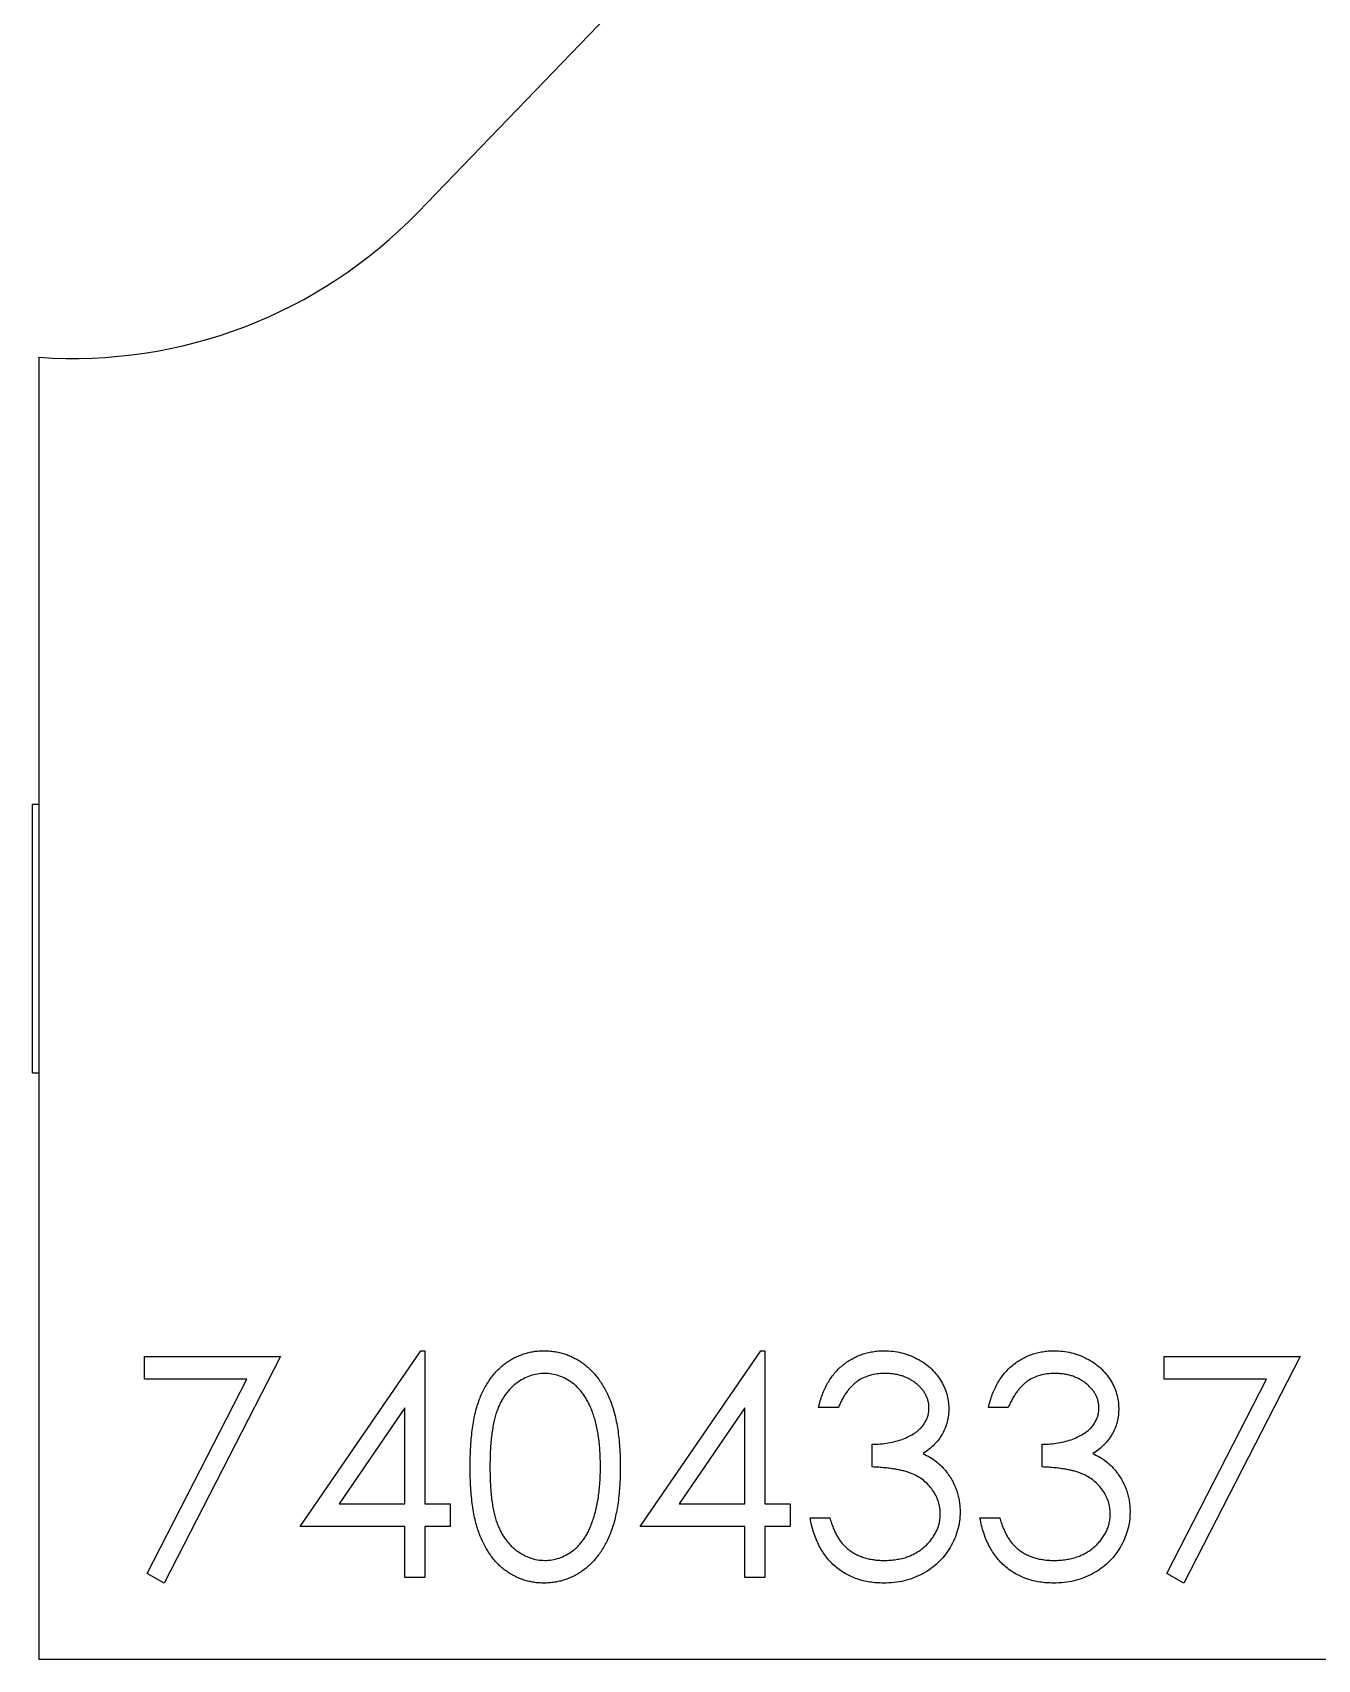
# Model space of a CAD drawing. Extents: x 3.88 to 7.18, y 3.42 to 4.37.
# Drawn here: x 6.4164 to 6.7944, y 3.4178 to 3.8963 of the extents above; entities that cross this region are included whole.
import ezdxf

# ---------------------------------------------------------------- set-up
doc = ezdxf.new("R2010")
doc.units = 0
doc.header["$MEASUREMENT"] = 0
doc.layers.get('0').update_dxf_attribs({"linetype": 'CONTINUOUS'})

msp = doc.modelspace()

# ---------------------------------------------------------------- linework, layer by layer
at = {"color": 7, "linetype": 'CONTINUOUS'}
for p, q in [((6.529812104, 3.8435267841), (6.6401921534, 3.9578286713)), ((6.4183851921, 3.4178286713), (6.4183851921, 3.8008286713)), ((6.4183851921, 3.6693286713), (6.4163851921, 3.6693286713)), ((6.4163851921, 3.5903286713), (6.4163851921, 3.6693286713)), ((6.4163851921, 3.5903286713), (6.4183851921, 3.5903286713)), ((6.4951417397, 3.4569584945), (6.5306235106, 3.5086251611)), ((6.5306235106, 3.5086251611), (6.5318084064, 3.5086251611)), ((6.5318084064, 3.5086251611), (6.5318084064, 3.4636251611)), ((6.5951417397, 3.4569584945), (6.6306235106, 3.5086251611)), ((6.6306235106, 3.5086251611), (6.6318084064, 3.5086251611)), ((6.6318084064, 3.5086251611), (6.6318084064, 3.4636251611)), ((6.4493084064, 3.5002918278), (6.4493084064, 3.5069584945)), ((6.4493084064, 3.5069584945), (6.4893084064, 3.5069584945)), ((6.4893084064, 3.5069584945), (6.4551417397, 3.4402918278)), ((6.7493084064, 3.5069584945), (6.7893084064, 3.5069584945)), ((6.7493084064, 3.5002918278), (6.7493084064, 3.5069584945)), ((6.7893084064, 3.5069584945), (6.7551417397, 3.4402918278)), ((6.4794386147, 3.5002918278), (6.4493084064, 3.5002918278)), ((6.4501026772, 3.4430652653), (6.4794386147, 3.5002918278)), ((6.7794386147, 3.5002918278), (6.7493084064, 3.5002918278)), ((6.7501026772, 3.4430652653), (6.7794386147, 3.5002918278)), ((6.5259750731, 3.4918543278), (6.5066000731, 3.4636251611)), ((6.5259750731, 3.4636251611), (6.5259750731, 3.4918543278)), ((6.6259750731, 3.4918543278), (6.6066000731, 3.4636251611)), ((6.6259750731, 3.4636251611), (6.6259750731, 3.4918543278)), ((6.6534750731, 3.4919584945), (6.6476417397, 3.4919584945)), ((6.7034750731, 3.4919584945), (6.6976417397, 3.4919584945)), ((6.6634750731, 3.4744584945), (6.6634750731, 3.4811251611)), ((6.7134750731, 3.4744584945), (6.7134750731, 3.4811251611)), ((6.5066000731, 3.4636251611), (6.5259750731, 3.4636251611)), ((6.5318084064, 3.4636251611), (6.5393084064, 3.4636251611)), ((6.5393084064, 3.4636251611), (6.5393084064, 3.4569584945)), ((6.6066000731, 3.4636251611), (6.6259750731, 3.4636251611)), ((6.6318084064, 3.4636251611), (6.6393084064, 3.4636251611)), ((6.6393084064, 3.4636251611), (6.6393084064, 3.4569584945)), ((6.5259750731, 3.4569584945), (6.4951417397, 3.4569584945)), ((6.5259750731, 3.4419584945), (6.5259750731, 3.4569584945)), ((6.5393084064, 3.4569584945), (6.5318084064, 3.4569584945)), ((6.5318084064, 3.4569584945), (6.5318084064, 3.4419584945)), ((6.6259750731, 3.4569584945), (6.5951417397, 3.4569584945)), ((6.6259750731, 3.4419584945), (6.6259750731, 3.4569584945)), ((6.6393084064, 3.4569584945), (6.6318084064, 3.4569584945)), ((6.6318084064, 3.4569584945), (6.6318084064, 3.4419584945)), ((6.6451417397, 3.4594584945), (6.6509750731, 3.4594584945)), ((6.6951417397, 3.4594584945), (6.7009750731, 3.4594584945)), ((6.4551417397, 3.4402918278), (6.4501026772, 3.4430652653)), ((6.5318084064, 3.4419584945), (6.5259750731, 3.4419584945)), ((6.6318084064, 3.4419584945), (6.6259750731, 3.4419584945)), ((6.7551417397, 3.4402918278), (6.7501026772, 3.4430652653)), ((7.1783851921, 3.4178286713), (6.4183851921, 3.4178286713))]:
    msp.add_line(p, q, dxfattribs=at)
msp.add_arc((6.4283851921, 3.9414736144), 0.1410000000000004, 265.93305526, 316, dxfattribs=at)
for points, knots in [([(6.54514173972264, 3.47443245278459), (6.545147831488051, 3.475474261414292), (6.545159664830165, 3.477497989693857), (6.545291306938453, 3.480446847327431), (6.545509991849497, 3.483213252711191), (6.545809685976308, 3.485797338166859), (6.546174391122397, 3.488199771126886), (6.546661250835795, 3.490414130261138), (6.547214914902881, 3.492450667961148), (6.547856610803183, 3.494316013067575), (6.548580643497372, 3.496035338138773), (6.549368800893324, 3.497640289877653), (6.5502518188948, 3.499128951067638), (6.551181134791578, 3.500523255303086), (6.552189272909236, 3.501809170743499), (6.553272727433022, 3.502980918241902), (6.55442195521343, 3.504056655766006), (6.555642394079944, 3.50501869419845), (6.55692241172462, 3.505856982360589), (6.558224143545583, 3.506616871621328), (6.559584717616176, 3.507217964983176), (6.560970574628824, 3.507731969045463), (6.562392880120067, 3.508139129728741), (6.563852253686918, 3.508422341944908), (6.565350004898632, 3.508599525522926), (6.566360857217641, 3.508616534846474), (6.566873510555973, 3.508625161117924)], [0, 0, 0, 0, 0.0685938754172485, 0.1332445916929344, 0.194310470840273, 0.2512764872501566, 0.3045101237883936, 0.3542310498301785, 0.4004762284391505, 0.4434059271904896, 0.4840095987806702, 0.52324660372995, 0.5610362642360334, 0.5978937295726233, 0.6335115912616179, 0.6685001861390469, 0.7028753219007783, 0.7370646318789452, 0.7706720818125852, 0.8035672205235669, 0.8361830958220399, 0.8684616779620078, 0.9008476178018575, 0.9334672490309383, 0.9662579426774026, 1, 1, 1, 1]), ([(6.566873510555973, 3.508625161117924), (6.567390705856184, 3.508617987905636), (6.568419742475655, 3.50860371573781), (6.569935638086283, 3.508402826388772), (6.571425129380893, 3.508143532692562), (6.572865617834659, 3.507727668302604), (6.574284340318358, 3.507230032628523), (6.575646016043844, 3.506573410261177), (6.576998719371471, 3.505859282447537), (6.578280998798411, 3.504988106585721), (6.579531166489774, 3.50402531389503), (6.580703068173215, 3.502932298050729), (6.581826660786277, 3.501739308385591), (6.582859506679721, 3.50041973774411), (6.583845872188983, 3.498993819054781), (6.584748313887165, 3.497449599009591), (6.585585600911783, 3.49579049981706), (6.5863734720388, 3.494024212817313), (6.58706244453406, 3.492103557745015), (6.587674996158118, 3.490040514227637), (6.588177085859592, 3.487816400417614), (6.58859230521455, 3.485443606039654), (6.588914594475058, 3.482910376296188), (6.589149151151047, 3.480221843809777), (6.589273093964628, 3.47737632659291), (6.589296430714464, 3.47543082307), (6.589308406389307, 3.47443245278459)], [0, 0, 0, 0, 0.0337879412002544, 0.067226111253134, 0.0998413805582494, 0.132545412477981, 0.1651298048763313, 0.1980106431827073, 0.2312798105720811, 0.265043910433493, 0.2992157639737831, 0.3343588397409631, 0.3696950076454847, 0.406257575114496, 0.4438035186000605, 0.4829815311234261, 0.523084852144338, 0.5652667767065698, 0.609342882931078, 0.656392590661991, 0.70588701792744, 0.7583257517117634, 0.8138327469620025, 0.8727952177377413, 0.934722567563035, 1, 1, 1, 1]), ([(6.64764173972264, 3.491958494451257), (6.647799774235287, 3.4926128120108), (6.648108718781347, 3.493891949320912), (6.648753102288627, 3.495719512736648), (6.649455088456526, 3.497448949562476), (6.650298028969873, 3.49904787664539), (6.651217477262643, 3.50054842769614), (6.652270899234024, 3.501916568579119), (6.653409694081676, 3.503187095080652), (6.654669300282995, 3.504314626635285), (6.655990261142039, 3.505335641606267), (6.657391189794552, 3.506206178385483), (6.658843900677006, 3.506955055510109), (6.660358458860338, 3.507572002673508), (6.661939373477474, 3.508036762398736), (6.66357235219629, 3.508373960216851), (6.665261674341275, 3.508592938052262), (6.66640841530953, 3.508614309366723), (6.666990698055974, 3.508625161117924)], [0, 0, 0, 0, 0.0726253460834358, 0.1419766113262347, 0.2089849284189387, 0.273956870364445, 0.3368893473968411, 0.3987449534945903, 0.4601158852788622, 0.5208249225900299, 0.580994458632486, 0.6401519276014652, 0.6986224507562552, 0.757271080927165, 0.816426694004661, 0.8762540482034707, 0.9371652930625375, 1, 1, 1, 1]), ([(6.666990698055972, 3.508625161117924), (6.667839091837367, 3.508599546841946), (6.669517373469176, 3.508548877011699), (6.671982972912541, 3.508086180334231), (6.674360613838723, 3.507353999304796), (6.676624271298169, 3.506342344372251), (6.678726899332101, 3.505094579984955), (6.680597714228832, 3.503609520585481), (6.682211358000906, 3.501915819272145), (6.68356511072888, 3.500045071649085), (6.68462507499702, 3.498045755046185), (6.685406679075928, 3.495988037842021), (6.685882510294475, 3.493876801230513), (6.685944177778094, 3.492451308902973), (6.685975073055974, 3.491737140284591)], [0, 0, 0, 0, 0.0902542493426767, 0.1785397915286847, 0.2660930338538198, 0.3546309779571736, 0.4418861533505626, 0.5257469151636485, 0.6081136336036367, 0.6901972728278825, 0.7708214843303351, 0.8483261812554106, 0.9240117400247433, 1, 1, 1, 1]), ([(6.69764173972264, 3.491958494451257), (6.697799774235286, 3.4926128120108), (6.698108718781348, 3.493891949320912), (6.698753102288627, 3.495719512736648), (6.699455088456527, 3.497448949562476), (6.700298028969873, 3.49904787664539), (6.701217477262643, 3.50054842769614), (6.702270899234024, 3.501916568579119), (6.703409694081676, 3.503187095080652), (6.704669300282995, 3.504314626635285), (6.705990261142039, 3.505335641606267), (6.707391189794553, 3.506206178385483), (6.708843900677007, 3.506955055510109), (6.710358458860338, 3.507572002673508), (6.711939373477475, 3.508036762398736), (6.713572352196289, 3.508373960216851), (6.715261674341276, 3.508592938052262), (6.716408415309529, 3.508614309366723), (6.716990698055974, 3.508625161117924)], [0, 0, 0, 0, 0.0726253460834358, 0.1419766113262344, 0.208984928418939, 0.2739568703644448, 0.3368893473968408, 0.3987449534945905, 0.460115885278862, 0.5208249225900297, 0.5809944586324861, 0.6401519276014654, 0.6986224507562553, 0.7572710809271651, 0.816426694004661, 0.8762540482034707, 0.9371652930625375, 1, 1, 1, 1]), ([(6.716990698055974, 3.508625161117924), (6.717839091837368, 3.508599546841946), (6.719517373469175, 3.508548877011699), (6.721982972912541, 3.508086180334231), (6.724360613838723, 3.507353999304796), (6.726624271298169, 3.506342344372251), (6.728726899332099, 3.505094579984955), (6.730597714228832, 3.503609520585481), (6.732211358000906, 3.501915819272145), (6.73356511072888, 3.500045071649085), (6.73462507499702, 3.498045755046185), (6.735406679075928, 3.495988037842021), (6.735882510294474, 3.493876801230513), (6.735944177778094, 3.492451308902973), (6.735975073055974, 3.491737140284591)], [0, 0, 0, 0, 0.0902542493426767, 0.1785397915286846, 0.2660930338538198, 0.3546309779571734, 0.4418861533505626, 0.5257469151636486, 0.6081136336036366, 0.6901972728278829, 0.7708214843303353, 0.848326181255411, 0.9240117400247433, 1, 1, 1, 1]), ([(6.567068823055973, 3.501958494451257), (6.566349772622465, 3.501921091401178), (6.564910361817699, 3.501846217161617), (6.562788724738676, 3.501308870857553), (6.560747826479715, 3.500402086847207), (6.55913202019965, 3.499376321720673), (6.557902612417792, 3.498390808944637), (6.557027743881382, 3.497549694640206), (6.556202096302554, 3.496634092426756), (6.555431660268881, 3.495630961889975), (6.554735378447923, 3.494537112642297), (6.554090631618759, 3.493367595409555), (6.553507255514853, 3.492113535577123), (6.552965751312084, 3.49076521123638), (6.552497159163398, 3.489284721967311), (6.552075840191146, 3.48765703339933), (6.551750645341781, 3.485853194755178), (6.551461900895324, 3.483890984355844), (6.551243642917919, 3.481766448233225), (6.551094434993043, 3.479477471136316), (6.550981400695564, 3.477024712531737), (6.550977224513839, 3.475331033096317), (6.550975073055973, 3.474458494451257)], [0, 0, 0, 0, 0.060388994932679, 0.1208880041570433, 0.1826143959280567, 0.2473649821762147, 0.2810819424293913, 0.3148717957840594, 0.3492160021204664, 0.3845921848847571, 0.4210094470111026, 0.4580602892323816, 0.4967253441296682, 0.5371542602876627, 0.5800569185741206, 0.6271124013895724, 0.6783241508939637, 0.733972755439539, 0.7937385905051613, 0.8577080745882892, 0.9266949806407876, 1, 1, 1, 1]), ([(6.583475073055974, 3.474458494451257), (6.583466904895662, 3.475239858957754), (6.583450924251396, 3.476768564044833), (6.583345929970677, 3.479005060970327), (6.583177212892409, 3.481132963034959), (6.58294885801156, 3.483154200593143), (6.58263537510988, 3.485065176144993), (6.582258913148078, 3.486868624008478), (6.581817555376589, 3.488564058877146), (6.581311302494827, 3.490155850091898), (6.580740770660139, 3.491638286842462), (6.580110475988175, 3.493014560295691), (6.5794379632208, 3.494292093362455), (6.578707035987655, 3.495466776925868), (6.577928035678948, 3.496545465328327), (6.577072991132985, 3.497503327844167), (6.576196214100595, 3.498386961811915), (6.574949251616317, 3.499377580583192), (6.573330033117661, 3.500395604945861), (6.571301279885555, 3.501306967873881), (6.569201607771035, 3.501846337048365), (6.567779238690075, 3.50192113560677), (6.567068823055973, 3.501958494451257)], [0, 0, 0, 0, 0.0656764168485234, 0.1284930038448349, 0.1881472132975866, 0.2450740694520087, 0.2994124075640727, 0.3508569647004181, 0.399878556387558, 0.4466052178570776, 0.4911847622759479, 0.5333035069930624, 0.5737769712849106, 0.6124477128656399, 0.6495158390889497, 0.6854481283820857, 0.7202744270676112, 0.7540038485230656, 0.8190868636527461, 0.880502160909024, 0.9403156787728294, 1, 1, 1, 1]), ([(6.667068823055973, 3.501958494451257), (6.666328696192945, 3.501932704992853), (6.664883056289341, 3.501882332182429), (6.662799405733028, 3.501439577884289), (6.660864370075102, 3.500738079340588), (6.659390263238377, 3.499891021929681), (6.658299883697406, 3.499057744360627), (6.657505769944728, 3.498340875669255), (6.656740162941423, 3.49752809340133), (6.656033105800628, 3.496597103853974), (6.655342230161196, 3.495579919989624), (6.654674132852779, 3.4944709395383), (6.654050273176386, 3.493254351757673), (6.653670519576606, 3.49239881216467), (6.653475073055973, 3.491958494451257)], [0, 0, 0, 0, 0.1227280999764558, 0.239716523588393, 0.3518621792202467, 0.4632019818032241, 0.5202611541541644, 0.5794324380306668, 0.6405963441586368, 0.7052982290880198, 0.7732361059084535, 0.844648929340316, 0.9200459817773695, 1, 1, 1, 1]), ([(6.68014173972264, 3.491763181951257), (6.680134212847742, 3.492102683087282), (6.680119238487112, 3.492778104495751), (6.679922850198349, 3.493767961562796), (6.679641375237543, 3.494727571951652), (6.679232449137976, 3.495645723246568), (6.678703583385413, 3.496525334170354), (6.678063734555627, 3.497369617348079), (6.677311281840885, 3.498186634939625), (6.676451111524861, 3.498958367643719), (6.675491139416659, 3.499652940746347), (6.674469895055861, 3.50027214298774), (6.67338339701115, 3.500792803922199), (6.672238725699208, 3.501224396481717), (6.671029693619309, 3.501548486507073), (6.669762661218807, 3.50178133810463), (6.668435023838699, 3.501926882552054), (6.667529264344285, 3.50194784050948), (6.667068823055973, 3.501958494451257)], [0, 0, 0, 0, 0.0552654294292535, 0.109947950754371, 0.1638976208060352, 0.2180695737014803, 0.273285151160793, 0.3308840720778528, 0.3904782195586421, 0.4541190809354992, 0.518940923103441, 0.583379280931181, 0.6485746725268511, 0.7150779036892846, 0.7825379574848431, 0.8523470501177107, 0.9249408757112352, 1, 1, 1, 1]), ([(6.717068823055973, 3.501958494451257), (6.716328696192946, 3.501932704992853), (6.714883056289341, 3.501882332182429), (6.712799405733028, 3.501439577884289), (6.710864370075102, 3.500738079340588), (6.709390263238377, 3.499891021929681), (6.708299883697406, 3.499057744360627), (6.707505769944728, 3.498340875669255), (6.706740162941424, 3.49752809340133), (6.706033105800628, 3.496597103853974), (6.705342230161197, 3.495579919989624), (6.704674132852777, 3.4944709395383), (6.704050273176385, 3.493254351757673), (6.703670519576606, 3.49239881216467), (6.703475073055973, 3.491958494451257)], [0, 0, 0, 0, 0.1227280999764559, 0.2397165235883929, 0.3518621792202465, 0.463201981803224, 0.5202611541541647, 0.5794324380306666, 0.6405963441586371, 0.7052982290880201, 0.7732361059084529, 0.844648929340316, 0.9200459817773695, 1, 1, 1, 1]), ([(6.73014173972264, 3.491763181951257), (6.730134212847743, 3.492102683087282), (6.730119238487112, 3.492778104495751), (6.729922850198348, 3.493767961562796), (6.729641375237543, 3.494727571951652), (6.729232449137975, 3.495645723246568), (6.728703583385413, 3.496525334170354), (6.728063734555628, 3.497369617348079), (6.727311281840885, 3.498186634939625), (6.72645111152486, 3.498958367643719), (6.725491139416658, 3.499652940746347), (6.724469895055861, 3.50027214298774), (6.723383397011149, 3.500792803922199), (6.722238725699207, 3.501224396481717), (6.721029693619309, 3.501548486507073), (6.719762661218808, 3.50178133810463), (6.718435023838699, 3.501926882552054), (6.717529264344285, 3.50194784050948), (6.717068823055973, 3.501958494451257)], [0, 0, 0, 0, 0.0552654294292535, 0.109947950754371, 0.1638976208060351, 0.2180695737014806, 0.2732851511607937, 0.3308840720778524, 0.3904782195586423, 0.454119080935499, 0.5189409231034412, 0.5833792809311812, 0.6485746725268513, 0.7150779036892844, 0.7825379574848432, 0.8523470501177105, 0.9249408757112351, 0.9999999999999999, 0.9999999999999999, 0.9999999999999999, 0.9999999999999999]), ([(6.663475073055974, 3.481125161117923), (6.664278924799372, 3.481140833580919), (6.665852922288892, 3.481171521350911), (6.66815859338095, 3.48146625161049), (6.670356618448705, 3.481944640464215), (6.67241393594966, 3.482612533453162), (6.674279407972358, 3.483425640372943), (6.675913296728262, 3.48433600951539), (6.6772568227352, 3.485386264850655), (6.678334048647289, 3.486526759361972), (6.679133038810335, 3.487757733533024), (6.67972280615231, 3.489034900240682), (6.680071641104488, 3.490382019186403), (6.680118291240751, 3.49130117327074), (6.68014173972264, 3.491763181951257)], [0, 0, 0, 0, 0.1101513778870501, 0.2156840408510313, 0.3180373845849134, 0.4181367779933891, 0.5116558022784842, 0.5966723572005858, 0.6738006776704204, 0.7445265998525855, 0.8107013618101393, 0.874075167515922, 0.9367044473916135, 0.9999999999999999, 0.9999999999999999, 0.9999999999999999, 0.9999999999999999]), ([(6.685975073055974, 3.491737140284591), (6.685953463507957, 3.491049871240058), (6.685911176975893, 3.489704992371458), (6.685552122444022, 3.487741593138891), (6.684947877562034, 3.485891106276507), (6.684110867685588, 3.484145741837071), (6.683027381752554, 3.482516566240357), (6.681714888810305, 3.480999913981519), (6.680164125091617, 3.479589058187709), (6.678988944814042, 3.478780839403878), (6.678383927222639, 3.478364744451257)], [0, 0, 0, 0, 0.1280675485958903, 0.2506083188676688, 0.370630165914503, 0.4900722467299486, 0.6103747641546202, 0.7343130699115258, 0.8632165042449896, 1, 1, 1, 1]), ([(6.713475073055974, 3.481125161117923), (6.714278924799371, 3.481140833580919), (6.715852922288891, 3.481171521350911), (6.71815859338095, 3.48146625161049), (6.720356618448704, 3.481944640464215), (6.72241393594966, 3.482612533453162), (6.724279407972358, 3.483425640372943), (6.725913296728262, 3.48433600951539), (6.727256822735201, 3.485386264850655), (6.728334048647289, 3.486526759361972), (6.729133038810336, 3.487757733533024), (6.72972280615231, 3.489034900240682), (6.730071641104487, 3.490382019186403), (6.73011829124075, 3.49130117327074), (6.73014173972264, 3.491763181951257)], [0, 0, 0, 0, 0.1101513778870501, 0.2156840408510313, 0.3180373845849134, 0.4181367779933887, 0.5116558022784843, 0.5966723572005858, 0.6738006776704204, 0.7445265998525855, 0.8107013618101394, 0.874075167515922, 0.9367044473916135, 0.9999999999999999, 0.9999999999999999, 0.9999999999999999, 0.9999999999999999]), ([(6.735975073055974, 3.491737140284591), (6.735953463507957, 3.491049871240058), (6.735911176975893, 3.489704992371458), (6.73555212244402, 3.487741593138892), (6.734947877562034, 3.485891106276507), (6.734110867685588, 3.484145741837071), (6.733027381752554, 3.482516566240357), (6.731714888810305, 3.480999913981519), (6.730164125091617, 3.479589058187709), (6.728988944814041, 3.478780839403878), (6.72838392722264, 3.478364744451257)], [0, 0, 0, 0, 0.1280675485958904, 0.2506083188676689, 0.370630165914503, 0.4900722467299489, 0.61037476415462, 0.7343130699115256, 0.8632165042449896, 0.9999999999999999, 0.9999999999999999, 0.9999999999999999, 0.9999999999999999]), ([(6.566873510555973, 3.44029182778459), (6.566360875085362, 3.440300530506383), (6.56535005799801, 3.440317690575086), (6.563852048702411, 3.440493769893524), (6.562394791157775, 3.440780895949664), (6.560975372105838, 3.441170811653902), (6.559590887025896, 3.441666371591892), (6.558254896989913, 3.442296704723726), (6.556949763226958, 3.443027795885504), (6.5556814219007, 3.44385953832781), (6.554474119919352, 3.444812733926684), (6.553320660357921, 3.445866787104999), (6.55225123422449, 3.44704886197374), (6.551250048610803, 3.448340091693573), (6.550313021917044, 3.449737905858221), (6.549433743253599, 3.451237963550343), (6.548647986067658, 3.452858550268975), (6.547907536787531, 3.454587208812413), (6.547254825089906, 3.456466259989049), (6.546684889290487, 3.458509776604357), (6.546204381552621, 3.460731697343428), (6.545821650431581, 3.463132128558196), (6.545508108292238, 3.465707354227287), (6.545291522524079, 3.468461478106315), (6.545159730650129, 3.47138860110617), (6.545147846133021, 3.473399320529471), (6.54514173972264, 3.47443245278459)], [0, 0, 0, 0, 0.0337906803429665, 0.0666286260745616, 0.0992952628842007, 0.1316507517839149, 0.1636088819681103, 0.1961310226856823, 0.228932780592022, 0.2621920605927204, 0.2960287657555077, 0.3302589691854591, 0.3651045936798508, 0.400999259169122, 0.4379098368951158, 0.4760009680137942, 0.5155511169363319, 0.5565882586710893, 0.5999440814163913, 0.6466082875005262, 0.6964008624514632, 0.7497565159327978, 0.8068383525917536, 0.867421665869457, 0.9318796288865534, 1, 1, 1, 1]), ([(6.550975073055973, 3.474458494451257), (6.550977340000484, 3.473590307801445), (6.550981739694644, 3.471905327991377), (6.551093352266875, 3.469461089837297), (6.551248705564776, 3.467177518496734), (6.551444149024265, 3.465055505303679), (6.551736853146307, 3.463102466367828), (6.552068944638812, 3.461310283072749), (6.552467265530247, 3.459682269828313), (6.552940883023639, 3.458204209288454), (6.553480350951092, 3.456855139325154), (6.55406841883157, 3.455599213856027), (6.554705423448612, 3.45442115639728), (6.555405979575315, 3.453325217390472), (6.556180124180423, 3.452317517911317), (6.557010578084475, 3.45139327207326), (6.557902170124263, 3.450556243138425), (6.559136131728583, 3.449562859391748), (6.560757266289844, 3.448524240927428), (6.562810271109088, 3.447630930341234), (6.564920755962961, 3.447065912992336), (6.566353630803894, 3.446994259120135), (6.567068823055973, 3.446958494451257)], [0, 0, 0, 0, 0.0729596725565427, 0.1416003980637288, 0.2055868247616567, 0.2653317514049717, 0.3206341506764454, 0.3715010354005608, 0.4184798438617727, 0.4613938651164286, 0.5018334890605339, 0.5405087845770903, 0.5778894042135677, 0.614316311620833, 0.6497018639313423, 0.6845703410010855, 0.7186338519825678, 0.7523597423291781, 0.8176309254522458, 0.8797078861579293, 0.93995847693856, 1, 1, 1, 1]), ([(6.589308406389307, 3.47443245278459), (6.589296152331625, 3.473438449754174), (6.589272222353418, 3.471497340003238), (6.589151971915722, 3.468664441532338), (6.588908306783696, 3.465990579692746), (6.588611323050284, 3.463471880537444), (6.588183130609827, 3.461111636435261), (6.587706424471516, 3.458897171990589), (6.587098359036469, 3.45684929475078), (6.586425728809795, 3.454945103087219), (6.585648820376211, 3.453186298235486), (6.584817839124024, 3.451534047266053), (6.583901926021348, 3.449998591014592), (6.582934487058607, 3.448563634121775), (6.581882087334519, 3.447255380448165), (6.580773700274219, 3.446049045753901), (6.579590429329994, 3.444954130935889), (6.578333826102679, 3.443979970257134), (6.577039426820797, 3.44310223190617), (6.575686459785516, 3.442362640459166), (6.574306596690008, 3.441717867646896), (6.572885485192447, 3.441199545711784), (6.571432187284973, 3.440789810180377), (6.569941469416248, 3.440510884832578), (6.568419539748022, 3.440314277587242), (6.567390638046318, 3.440299336963695), (6.566873510555973, 3.44029182778459)], [0, 0, 0, 0, 0.0650596339825161, 0.1270498037242678, 0.1855061235695815, 0.2407519353051603, 0.2929641184114979, 0.3424460113875102, 0.3889182415745297, 0.4326754501382249, 0.4745258671785995, 0.5146698695347105, 0.5536430499422048, 0.5914614378981223, 0.6278388512382589, 0.6634189805605536, 0.6985977059250441, 0.7332029146685495, 0.7673952762111595, 0.800834806562447, 0.8340066273958263, 0.866988168528508, 0.8997253758474589, 0.9327056936972693, 0.966177783868726, 1, 1, 1, 1]), ([(6.581014135555973, 3.458117348617924), (6.581210096957858, 3.458697329493727), (6.581607982643318, 3.459874939401105), (6.582120772736917, 3.461701692939744), (6.582524615864985, 3.463618315698591), (6.582887935514617, 3.465613353580504), (6.583135920838425, 3.467701519456423), (6.583335523085114, 3.469876352300572), (6.583453092985415, 3.472139491884945), (6.583467666933883, 3.473677113149999), (6.583475073055974, 3.474458494451257)], [0, 0, 0, 0, 0.1105883385953366, 0.224541754053596, 0.342503494050104, 0.4643240984173579, 0.5907560327017667, 0.7222274753555142, 0.8588428362087244, 1, 1, 1, 1]), ([(6.683475073055972, 3.460708494451257), (6.683446593870881, 3.461314095549844), (6.683389777209155, 3.462522284360302), (6.682957791788392, 3.464300466399658), (6.682240882776846, 3.466014400124293), (6.681256755286872, 3.467641640105671), (6.680030057466885, 3.469132133255915), (6.678618775258045, 3.470466285291853), (6.676992796333894, 3.471577172150645), (6.67548777383461, 3.472342558653805), (6.67415120845448, 3.472852505455164), (6.673009713813568, 3.473210096006327), (6.671730633544974, 3.4734959405321), (6.670329336790915, 3.473772440761935), (6.668799909255585, 3.47400424032638), (6.667140974335834, 3.474198381751549), (6.66535186423508, 3.474353481305536), (6.664113316503009, 3.474422782458972), (6.663475073055974, 3.474458494451257)], [0, 0, 0, 0, 0.0669025611986253, 0.1334722245710302, 0.201015212898745, 0.2716179086809918, 0.3428843170151079, 0.4138334373834366, 0.4855715419705942, 0.5598171257698283, 0.5999152807368296, 0.6436230850318218, 0.6919224361141824, 0.7447128019262277, 0.8015114286639127, 0.8628712761230356, 0.9293353763051997, 1, 1, 1, 1]), ([(6.678383927222639, 3.478364744451257), (6.679076255434467, 3.478032074499304), (6.680450180903747, 3.477371890915788), (6.682304007319121, 3.476056598092216), (6.684012550635082, 3.474575251909113), (6.684954173741707, 3.473406322481437), (6.685428198055973, 3.472817869451257)], [0, 0, 0, 0, 0.2539158886230781, 0.5038961297186512, 0.7502553885300995, 1, 1, 1, 1]), ([(6.733475073055974, 3.460708494451257), (6.733446593870881, 3.461314095549844), (6.733389777209155, 3.462522284360302), (6.732957791788392, 3.464300466399658), (6.732240882776848, 3.466014400124293), (6.731256755286871, 3.467641640105671), (6.730030057466885, 3.469132133255915), (6.728618775258045, 3.470466285291853), (6.726992796333894, 3.471577172150645), (6.725487773834609, 3.472342558653805), (6.724151208454479, 3.472852505455164), (6.723009713813568, 3.473210096006327), (6.721730633544975, 3.4734959405321), (6.720329336790914, 3.473772440761935), (6.718799909255586, 3.47400424032638), (6.717140974335834, 3.474198381751549), (6.71535186423508, 3.474353481305536), (6.714113316503009, 3.474422782458972), (6.713475073055974, 3.474458494451257)], [0, 0, 0, 0, 0.0669025611986256, 0.1334722245710298, 0.2010152128987451, 0.2716179086809921, 0.3428843170151077, 0.4138334373834367, 0.4855715419705945, 0.5598171257698284, 0.5999152807368298, 0.643623085031822, 0.6919224361141821, 0.7447128019262277, 0.8015114286639127, 0.8628712761230356, 0.9293353763051997, 1, 1, 1, 1]), ([(6.72838392722264, 3.478364744451257), (6.729076255434466, 3.478032074499304), (6.730450180903747, 3.477371890915788), (6.73230400731912, 3.476056598092216), (6.734012550635082, 3.474575251909113), (6.734954173741706, 3.473406322481437), (6.735428198055973, 3.472817869451257)], [0, 0, 0, 0, 0.2539158886230775, 0.5038961297186504, 0.7502553885300993, 0.9999999999999999, 0.9999999999999999, 0.9999999999999999, 0.9999999999999999]), ([(6.685428198055973, 3.472817869451257), (6.685741093157435, 3.472389699699507), (6.686361759486424, 3.471540371772152), (6.68712570226186, 3.470174028587643), (6.687826671250108, 3.468797064287438), (6.688342564134546, 3.467355338411205), (6.688787759250195, 3.465895161744315), (6.689080682812396, 3.464385266068459), (6.689268728022377, 3.462839996670598), (6.689295133410502, 3.461794115002208), (6.689308406389307, 3.46126839028459)], [0, 0, 0, 0, 0.1281455049994644, 0.254192538628042, 0.3781411397135892, 0.5013808330744057, 0.6239569784447035, 0.7470758858273291, 0.872864720244261, 1, 1, 1, 1]), ([(6.735428198055973, 3.472817869451257), (6.735741093157435, 3.472389699699507), (6.736361759486424, 3.471540371772152), (6.73712570226186, 3.470174028587643), (6.737826671250108, 3.468797064287438), (6.738342564134546, 3.467355338411205), (6.738787759250195, 3.465895161744315), (6.739080682812396, 3.464385266068459), (6.739268728022377, 3.462839996670598), (6.739295133410503, 3.461794115002208), (6.739308406389307, 3.46126839028459)], [0, 0, 0, 0, 0.1281455049994637, 0.2541925386280416, 0.3781411397135889, 0.5013808330744051, 0.6239569784447034, 0.747075885827329, 0.8728647202442609, 0.9999999999999999, 0.9999999999999999, 0.9999999999999999, 0.9999999999999999]), ([(6.689308406389307, 3.46126839028459), (6.689275001535099, 3.460358250605983), (6.689208349030461, 3.458542254380635), (6.68861516026007, 3.455858539546277), (6.687689860794429, 3.453240041300745), (6.68640030260133, 3.450723894919117), (6.684797576980073, 3.44837688866403), (6.682901334550092, 3.446270911582948), (6.680709556220657, 3.444477185558918), (6.67828605710046, 3.442965186231631), (6.675650279922722, 3.441766943816553), (6.672842310649123, 3.440903513038526), (6.669878774396158, 3.440385575677735), (6.66785214597278, 3.440323432867614), (6.666821427222639, 3.44029182778459)], [0, 0, 0, 0, 0.0796349660380427, 0.1588951686538334, 0.2395795267652212, 0.3223821210874965, 0.4057934127573029, 0.4878842639085051, 0.56971058960989, 0.6530482051842864, 0.7374337002462256, 0.8225728805582572, 0.9097627089986435, 1, 1, 1, 1]), ([(6.666925593889307, 3.446958494451257), (6.667533881458191, 3.446969914089325), (6.668723335287526, 3.446992244205743), (6.670458810494951, 3.447198195796742), (6.672110359836598, 3.447496832018863), (6.673661129256437, 3.447963957134551), (6.675132220920752, 3.448524350878607), (6.676490795813495, 3.449258009140424), (6.677776794358024, 3.450086557537975), (6.678952542740243, 3.451050318678999), (6.680012537397648, 3.452092040153071), (6.680928489896268, 3.453197213801095), (6.681721809517022, 3.454331572047889), (6.682359506099533, 3.455521577178431), (6.682863954026927, 3.45675555619903), (6.683207153826853, 3.45803812790409), (6.683445840699204, 3.459358492237338), (6.683465275633378, 3.460256032054946), (6.683475073055972, 3.460708494451257)], [0, 0, 0, 0, 0.0760618905628344, 0.1487324608035367, 0.2183745247439721, 0.285722593592739, 0.3510576941824574, 0.4149349157293194, 0.4784859417740854, 0.542169035281216, 0.6047501165431388, 0.6641185017301129, 0.7214996756099118, 0.7776159163852548, 0.8326661086975491, 0.8878580281135743, 0.9434676608977686, 1, 1, 1, 1]), ([(6.739308406389307, 3.46126839028459), (6.739275001535099, 3.460358250605983), (6.739208349030462, 3.458542254380635), (6.738615160260069, 3.455858539546277), (6.737689860794428, 3.453240041300745), (6.736400302601329, 3.450723894919117), (6.734797576980073, 3.44837688866403), (6.732901334550092, 3.446270911582948), (6.730709556220656, 3.444477185558918), (6.728286057100461, 3.442965186231631), (6.725650279922721, 3.441766943816553), (6.722842310649122, 3.440903513038526), (6.719878774396157, 3.440385575677735), (6.717852145972779, 3.440323432867614), (6.716821427222641, 3.44029182778459)], [0, 0, 0, 0, 0.0796349660380427, 0.1588951686538334, 0.2395795267652212, 0.3223821210874965, 0.4057934127573029, 0.4878842639085053, 0.56971058960989, 0.6530482051842864, 0.7374337002462258, 0.8225728805582571, 0.9097627089986435, 1, 1, 1, 1]), ([(6.716925593889306, 3.446958494451257), (6.717533881458191, 3.446969914089325), (6.718723335287526, 3.446992244205743), (6.720458810494953, 3.447198195796742), (6.722110359836599, 3.447496832018863), (6.723661129256437, 3.447963957134551), (6.725132220920753, 3.448524350878607), (6.726490795813495, 3.449258009140424), (6.727776794358023, 3.450086557537975), (6.728952542740243, 3.451050318678999), (6.730012537397648, 3.452092040153071), (6.730928489896269, 3.453197213801095), (6.731721809517023, 3.454331572047889), (6.732359506099533, 3.455521577178431), (6.732863954026928, 3.45675555619903), (6.733207153826853, 3.458038127904091), (6.733445840699206, 3.459358492237338), (6.733465275633379, 3.460256032054946), (6.733475073055974, 3.460708494451257)], [0, 0, 0, 0, 0.0760618905628344, 0.1487324608035366, 0.2183745247439725, 0.2857225935927386, 0.3510576941824573, 0.4149349157293193, 0.4784859417740857, 0.542169035281216, 0.6047501165431388, 0.6641185017301127, 0.7214996756099117, 0.777615916385255, 0.8326661086975489, 0.8878580281135744, 0.9434676608977686, 1, 1, 1, 1]), ([(6.567068823055973, 3.446958494451257), (6.567788122061354, 3.446989855167299), (6.569224168565529, 3.447052465356251), (6.571333216893041, 3.447598902406869), (6.573363751641105, 3.44848723552364), (6.574966228137593, 3.449502135054292), (6.576181980694533, 3.450474845064462), (6.577053368740199, 3.45130321769288), (6.57785307234125, 3.45223102097001), (6.578611573617966, 3.453231993595588), (6.579307240607353, 3.454325343709905), (6.579939842178718, 3.455505790405989), (6.5805171042244, 3.456776618309834), (6.580845986523475, 3.457663770563936), (6.581014135555973, 3.458117348617924)], [0, 0, 0, 0, 0.1128017870876413, 0.2252034422403028, 0.3396628004503111, 0.4597310343290408, 0.5217844254033606, 0.583968671793212, 0.6482103637315125, 0.7139104928357349, 0.7810269995615561, 0.8514662200478416, 0.92405851132034, 0.9999999999999999, 0.9999999999999999, 0.9999999999999999, 0.9999999999999999]), ([(6.666821427222639, 3.44029182778459), (6.666126541103332, 3.440308092379782), (6.664759236938138, 3.440340095679508), (6.662748377562627, 3.440554981107686), (6.660832985715539, 3.440958121876426), (6.658994462181195, 3.441465127188099), (6.657260554746986, 3.442166118833164), (6.655606322777254, 3.443001830741883), (6.654039017338738, 3.443993693642844), (6.652567946154519, 3.445143375563864), (6.651194680870991, 3.446430272548194), (6.649954207743073, 3.447875763565337), (6.64883280224853, 3.449452870733261), (6.647837589658566, 3.451175780394312), (6.646964381514674, 3.453039666921194), (6.646231969317428, 3.455051999245899), (6.645592482999812, 3.457197176886456), (6.645294583747321, 3.458691696819013), (6.64514173972264, 3.459458494451257)], [0, 0, 0, 0, 0.0655377247223927, 0.1289563879612312, 0.1903671277264782, 0.2499654671000666, 0.3085687536915743, 0.3664152430357361, 0.4245564125025184, 0.4831811374914381, 0.5422514353065654, 0.601744259685553, 0.6625077153077684, 0.7244995565544737, 0.7891389152034051, 0.8563539520018304, 0.9262991097764978, 0.9999999999999999, 0.9999999999999999, 0.9999999999999999, 0.9999999999999999]), ([(6.650975073055974, 3.459458494451257), (6.651127048468436, 3.458958012776268), (6.651422653846367, 3.457984532446218), (6.65192583366702, 3.456583498197969), (6.6524991015769, 3.455299134352366), (6.653114086237284, 3.454122019229918), (6.653759971663421, 3.453040560327012), (6.654482677415953, 3.452083354187808), (6.655228675825832, 3.45120835757534), (6.655791006673786, 3.450715386210736), (6.656066218889307, 3.450474119451257)], [0, 0, 0, 0, 0.1497703860319681, 0.2913164099952442, 0.4259663731047429, 0.5521595739695282, 0.6715274135235927, 0.7861216286916582, 0.8953250730704436, 1, 1, 1, 1]), ([(6.716821427222641, 3.44029182778459), (6.716126541103332, 3.440308092379782), (6.714759236938137, 3.440340095679508), (6.712748377562628, 3.440554981107686), (6.710832985715538, 3.440958121876426), (6.708994462181194, 3.441465127188099), (6.707260554746986, 3.442166118833164), (6.705606322777254, 3.443001830741883), (6.704039017338737, 3.443993693642844), (6.702567946154518, 3.445143375563864), (6.70119468087099, 3.446430272548194), (6.699954207743073, 3.447875763565337), (6.69883280224853, 3.449452870733261), (6.697837589658566, 3.451175780394312), (6.696964381514674, 3.453039666921194), (6.696231969317428, 3.455051999245899), (6.695592482999812, 3.457197176886456), (6.69529458374732, 3.458691696819013), (6.69514173972264, 3.459458494451257)], [0, 0, 0, 0, 0.0655377247223927, 0.1289563879612312, 0.1903671277264782, 0.2499654671000666, 0.3085687536915743, 0.3664152430357361, 0.4245564125025184, 0.4831811374914381, 0.5422514353065654, 0.601744259685553, 0.6625077153077684, 0.7244995565544737, 0.7891389152034051, 0.8563539520018304, 0.926299109776498, 0.9999999999999999, 0.9999999999999999, 0.9999999999999999, 0.9999999999999999]), ([(6.700975073055973, 3.459458494451257), (6.701127048468436, 3.458958012776268), (6.701422653846368, 3.457984532446217), (6.70192583366702, 3.456583498197969), (6.7024991015769, 3.455299134352366), (6.703114086237283, 3.454122019229918), (6.703759971663421, 3.453040560327012), (6.704482677415954, 3.452083354187808), (6.705228675825833, 3.45120835757534), (6.705791006673786, 3.450715386210736), (6.706066218889307, 3.450474119451257)], [0, 0, 0, 0, 0.1497703860319681, 0.291316409995245, 0.4259663731047429, 0.5521595739695281, 0.6715274135235927, 0.7861216286916581, 0.8953250730704435, 1, 1, 1, 1]), ([(6.656066218889307, 3.450474119451257), (6.656430195959561, 3.450193651805083), (6.657157026585732, 3.449633582252498), (6.658340683671567, 3.448916815616173), (6.659589883727751, 3.448303280512008), (6.660915044202513, 3.447804573466082), (6.662316342859209, 3.447430225968759), (6.663788095442699, 3.447160788255902), (6.665332716729895, 3.446982917503582), (6.666386890576684, 3.446966754208837), (6.666925593889307, 3.446958494451257)], [0, 0, 0, 0, 0.1182604269471045, 0.2361558108840863, 0.3556302211949983, 0.4762494473041363, 0.6001641196112294, 0.7286330771605734, 0.8613262312325872, 1, 1, 1, 1]), ([(6.706066218889307, 3.450474119451257), (6.706430195959561, 3.450193651805083), (6.707157026585731, 3.449633582252498), (6.708340683671567, 3.448916815616173), (6.709589883727751, 3.448303280512008), (6.710915044202513, 3.447804573466082), (6.712316342859209, 3.447430225968759), (6.713788095442699, 3.447160788255902), (6.715332716729895, 3.446982917503582), (6.716386890576683, 3.446966754208837), (6.716925593889306, 3.446958494451257)], [0, 0, 0, 0, 0.1182604269471045, 0.2361558108840863, 0.3556302211949983, 0.4762494473041363, 0.6001641196112294, 0.7286330771605734, 0.8613262312325872, 1, 1, 1, 1])]:
    msp.add_open_spline(points, degree=3, knots=knots, dxfattribs=at)

doc.saveas('drawing.dxf')
